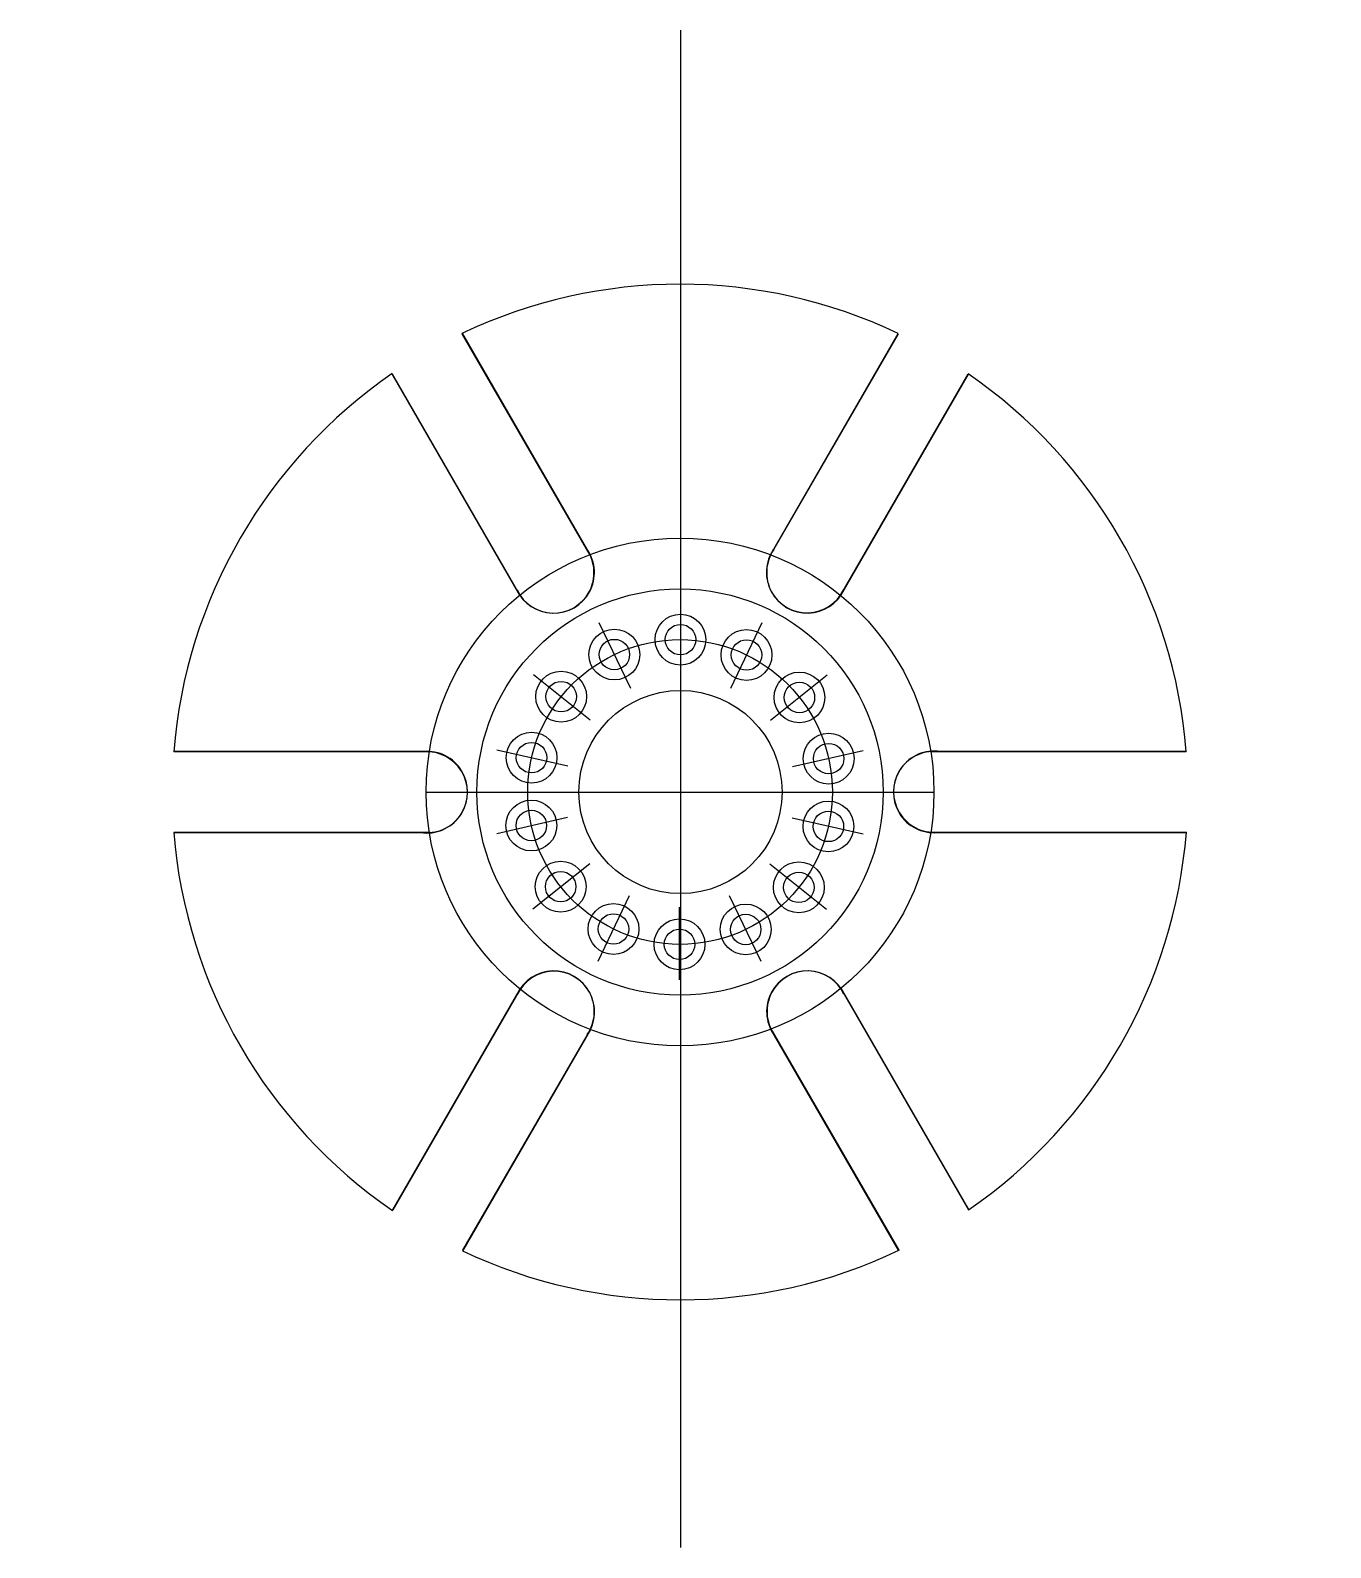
# Model space of a CAD drawing. Header units: inches. Extents: x -1677 to -1549, y 2988 to 3138.
import ezdxf

# ---------------------------------------------------------------- set-up
doc = ezdxf.new("R2010")
doc.units = ezdxf.units.IN
doc.header["$MEASUREMENT"] = 0

# ---------------------------------------------------------------- blocks, each defined once
blk = doc.blocks.new('*U2')
blk.add_line((0, 3.58), (0, -3.58))
for radius in [2.5, 1.5]:
    blk.add_circle((0, 0.08), radius)
blk = doc.blocks.new('*U3')
at = {"color": 0, "linetype": 'ByBlock', "lineweight": -2, "transparency": 16777216}
blk.add_blockref('*U2', (-1612.52, 3077.44), dxfattribs=at)
for p, rotation in [((-1618.99, 3075.98), 25.7142857142857), ((-1606.05, 3075.94), 334.2857142857143), ((-1624.2, 3071.86), 51.42857142857143), ((-1600.87, 3071.78), 308.5714285714286), ((-1627.1, 3065.88), 77.14285714285715), ((-1598.01, 3065.79), 282.8571428571428), ((-1627.12, 3059.24), 102.8571428571429), ((-1598.03, 3059.15), 257.1428571428571), ((-1624.25, 3053.25), 128.5714285714286), ((-1600.93, 3053.18), 231.4285714285714), ((-1619.08, 3049.1), 154.2857142857143), ((-1606.13, 3049.06), 205.7142857142857), ((-1612.61, 3047.6), 180)]:
    blk.add_blockref('*U2', p, dxfattribs=dict(at, rotation=rotation))
blk = doc.blocks.new('*U4')
for p, q in [((-20.28, 2.79), (-7.7, 24.58)), ((-13.38, -1.2), (-0.8, 20.59)), ((-4.49, -16.59), (20.67, -16.59)), ((-4.49, -24.57), (20.67, -24.57))]:
    blk.add_line(p, q)
for centre, start, end in [((-16.67, 1.07), 145.4179, 334.595), ((-4.17, -20.58), 85.4179, 274.595)]:
    blk.add_arc(centre, 4, start, end)
blk = doc.blocks.new('*U5')
at = {"color": 0, "linetype": 'ByBlock', "lineweight": -2, "transparency": 16777216}
for p, rotation in [((-1615.77, 3098.03), 59.99999999999999), ((-1644.9, 3077.45), 120), ((-1580.13, 3047.58), 299.9999999999999), ((-1641.64, 3041.94), 180), ((-1609.26, 3027), 239.9999999999999)]:
    blk.add_blockref('*U4', p, dxfattribs=dict(at, rotation=rotation))
blk.add_blockref('*U4', (-1583.39, 3083.09), dxfattribs=at)

msp = doc.modelspace()

# ---------------------------------------------------------------- linework, layer by layer
for p, q in [((-1612.52, 3137.52), (-1612.52, 2988.12)), ((-1634.01, 3107.63), (-1634.03, 3107.67)), ((-1633.96, 3107.63), (-1633.99, 3107.69)), ((-1640.91, 3103.65), (-1640.93, 3103.69)), ((-1640.87, 3103.64), (-1640.9, 3103.71)), ((-1662.34, 3066.46), (-1662.41, 3066.46)), ((-1662.31, 3066.5), (-1662.4, 3066.5)), ((-1637.56, 3062.52), (-1587.56, 3062.52)), ((-1662.31, 3058.53), (-1662.4, 3058.53)), ((-1662.34, 3058.49), (-1662.4, 3058.49)), ((-1640.87, 3021.39), (-1640.9, 3021.32)), ((-1640.84, 3021.34), (-1640.87, 3021.3)), ((-1584.16, 3021.39), (-1584.16, 3021.37)), ((-1633.96, 3017.4), (-1633.99, 3017.34)), ((-1633.94, 3017.36), (-1633.96, 3017.33)), ((-1591.07, 3017.4), (-1591.06, 3017.38)), ((-1591.02, 3017.4), (-1591.02, 3017.39))]:
    msp.add_line(p, q)
for centre, radius in [((-1612.56, 3062.52), 25), ((-1612.56, 3062.52), 20), ((-1612.56, 3062.52), 15), ((-1612.52, 3062.52), 10)]:
    msp.add_circle(centre, radius)
at = {"color": 242, "true_color": 0xcd2027}
for start, end in [(64.5706, 115.4262), (124.5294, 175.4739), (4.5706, 55.423), (184.5771, 235.5184), (304.6184, 355.4675), (244.6216, 295.5152)]:
    msp.add_arc((-1612.56, 3062.52), 50, start, end, dxfattribs=at)

# ---------------------------------------------------------------- block references
for name in ['*U5', '*U3']:
    msp.add_blockref(name, (0, 0))

doc.saveas('drawing.dxf')
